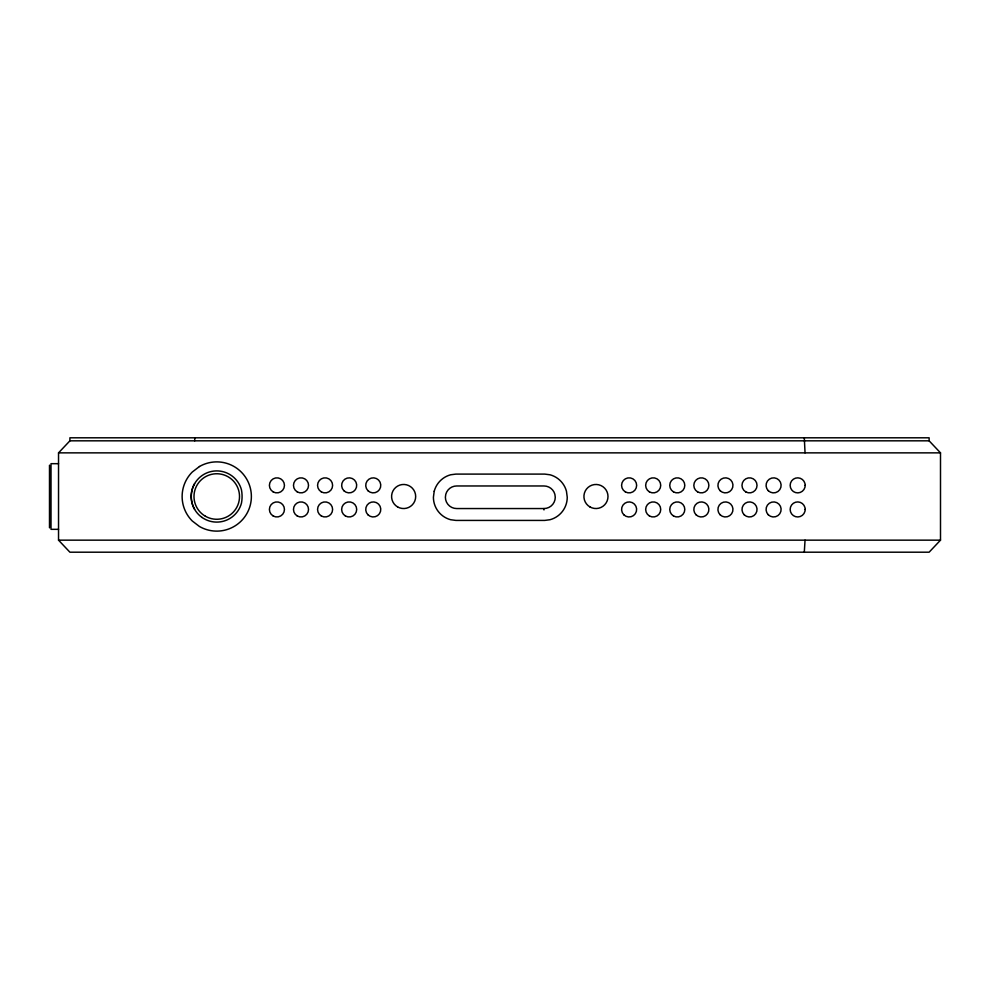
<?xml version="1.0" encoding="UTF-8"?>
<svg xmlns="http://www.w3.org/2000/svg" width="990" height="990" viewBox="0 0 990 990"><rect width="100%" height="100%" fill="white"/><g stroke="black" fill="none" stroke-linecap="round" stroke-linejoin="round"><path stroke-width="1.49" d="M804.301 552.197L805.043 540.156M194.585 483.702C190.204 491.585 190.204 501.423 194.585 509.305M58.534 452.863L69.906 440.822L69.906 437.803L929.127 437.803L929.127 440.822L940.5 452.863L940.5 540.156L929.127 552.197L69.906 552.197L58.534 540.156L58.534 452.863L940.5 452.863M69.906 440.822L929.127 440.822M58.534 463.679L51.01 463.679L51.01 529.328L58.534 529.341M543.98 508.551L456.687 508.551A11.286 11.286 0 0 1 445.389 497.252L445.772 494.332A11.286 11.286 0 0 1 456.687 485.966L543.98 485.966A11.286 11.286 0 0 1 554.883 494.332L555.266 497.252A11.286 11.286 0 0 1 543.98 508.551L543.98 509.924M58.534 540.156L940.5 540.156M805.043 452.863L804.301 437.803M194.733 437.803L194.733 440.822M49.5 465.176L49.5 527.831M434.214 491.238L433.41 497.252A23.265 23.265 0 0 0 450.66 519.725L455.907 520.418L544.748 520.418L549.995 519.725A23.265 23.265 0 0 0 567.245 497.252L566.453 491.238A23.265 23.265 0 0 0 549.995 474.779L544.748 474.099L455.907 474.099L450.66 474.779A23.265 23.265 0 0 0 434.214 491.238M805.204 485.36L804.944 487.303A7.524 7.524 0 0 1 793.361 491.523A7.524 7.524 0 0 1 793.361 479.197A7.524 7.524 0 0 1 804.944 483.417L805.204 485.36M805.204 509.442L804.944 511.385A7.524 7.524 0 0 1 793.361 515.604A7.524 7.524 0 0 1 793.361 503.279A7.524 7.524 0 0 1 804.944 507.499L805.204 509.442M199.448 466.525L192.27 472.032A34.613 34.613 0 0 0 192.27 520.988L199.448 526.482A34.613 34.613 0 0 0 251.373 496.51A34.613 34.613 0 0 0 199.448 466.525M205.363 516.223A22.77 22.77 0 0 0 239.518 496.51A22.77 22.77 0 0 0 205.363 476.796A22.77 22.77 0 0 0 205.363 516.223M202.071 517.473A25.591 25.591 0 0 0 241.473 503.13A36.184 36.184 0 0 0 241.473 489.877A25.591 25.591 0 0 0 202.071 475.534A25.591 25.591 0 0 0 202.071 517.473M273.166 491.882A7.524 7.524 0 0 0 284.452 485.36A7.524 7.524 0 0 0 273.166 478.838A7.524 7.524 0 0 0 273.166 491.882M273.166 515.963A7.524 7.524 0 0 0 284.452 509.442A7.524 7.524 0 0 0 273.166 502.92A7.524 7.524 0 0 0 273.166 515.963M297.248 515.963A7.524 7.524 0 0 0 308.534 509.442A7.524 7.524 0 0 0 297.248 502.92A7.524 7.524 0 0 0 297.248 515.963M297.248 491.882A7.524 7.524 0 0 0 308.534 485.36A7.524 7.524 0 0 0 297.248 478.838A7.524 7.524 0 0 0 297.248 491.882M321.329 515.963A7.524 7.524 0 0 0 332.615 509.442A7.524 7.524 0 0 0 321.329 502.92A7.524 7.524 0 0 0 321.329 515.963M321.329 491.882A7.524 7.524 0 0 0 332.615 485.36A7.524 7.524 0 0 0 321.329 478.838A7.524 7.524 0 0 0 321.329 491.882M345.411 515.963A7.524 7.524 0 0 0 356.697 509.442A7.524 7.524 0 0 0 345.411 502.92A7.524 7.524 0 0 0 345.411 515.963M343.852 490.681A7.524 7.524 0 0 0 356.437 487.303A7.524 7.524 0 0 0 347.218 478.096A7.524 7.524 0 0 0 343.852 490.681M367.933 514.763A7.524 7.524 0 0 0 380.519 511.385A7.524 7.524 0 0 0 371.3 502.178A7.524 7.524 0 0 0 367.933 514.763M367.933 490.681A7.524 7.524 0 0 0 380.519 487.303A7.524 7.524 0 0 0 371.3 478.096A7.524 7.524 0 0 0 367.933 490.681M649.428 515.963A7.524 7.524 0 0 0 660.726 509.442A7.524 7.524 0 0 0 649.428 502.92A7.524 7.524 0 0 0 649.428 515.963M649.428 491.882A7.524 7.524 0 0 0 660.726 485.36A7.524 7.524 0 0 0 649.428 478.838A7.524 7.524 0 0 0 649.428 491.882M673.509 491.882A7.524 7.524 0 0 0 684.795 485.36A7.524 7.524 0 0 0 673.509 478.838A7.524 7.524 0 0 0 673.509 491.882M623.787 514.763A7.524 7.524 0 0 0 636.384 511.385A7.524 7.524 0 0 0 627.165 502.178A7.524 7.524 0 0 0 623.787 514.763M720.114 490.681A7.524 7.524 0 0 0 732.711 487.303A7.524 7.524 0 0 0 723.492 478.096A7.524 7.524 0 0 0 720.114 490.681M673.509 515.963A7.524 7.524 0 0 0 684.795 509.442A7.524 7.524 0 0 0 673.509 502.92A7.524 7.524 0 0 0 673.509 515.963M696.032 514.763A7.524 7.524 0 0 0 708.63 511.385A7.524 7.524 0 0 0 699.41 502.178A7.524 7.524 0 0 0 696.032 514.763M720.114 514.763A7.524 7.524 0 0 0 732.711 511.385A7.524 7.524 0 0 0 723.492 502.178A7.524 7.524 0 0 0 720.114 514.763M625.346 491.882A7.524 7.524 0 0 0 636.644 485.36A7.524 7.524 0 0 0 625.346 478.838A7.524 7.524 0 0 0 625.346 491.882M697.591 491.882A7.524 7.524 0 0 0 708.877 485.36A7.524 7.524 0 0 0 697.591 478.838A7.524 7.524 0 0 0 697.591 491.882M745.755 491.882A7.524 7.524 0 0 0 757.041 485.36A7.524 7.524 0 0 0 745.755 478.838A7.524 7.524 0 0 0 745.755 491.882M744.195 514.763A7.524 7.524 0 0 0 756.793 511.385A7.524 7.524 0 0 0 747.574 502.178A7.524 7.524 0 0 0 744.195 514.763M768.277 514.763A7.524 7.524 0 0 0 780.875 511.385A7.524 7.524 0 0 0 771.655 502.178A7.524 7.524 0 0 0 768.277 514.763M768.277 490.681A7.524 7.524 0 0 0 780.875 487.303A7.524 7.524 0 0 0 771.655 478.096A7.524 7.524 0 0 0 768.277 490.681M397.609 506.93A12.041 12.041 0 0 0 415.676 496.51A12.041 12.041 0 0 0 397.609 486.078A12.041 12.041 0 0 0 397.609 506.93M589.941 506.93A12.041 12.041 0 0 0 607.996 496.51A12.041 12.041 0 0 0 589.941 486.078A12.041 12.041 0 0 0 589.941 506.93"/></g></svg>
